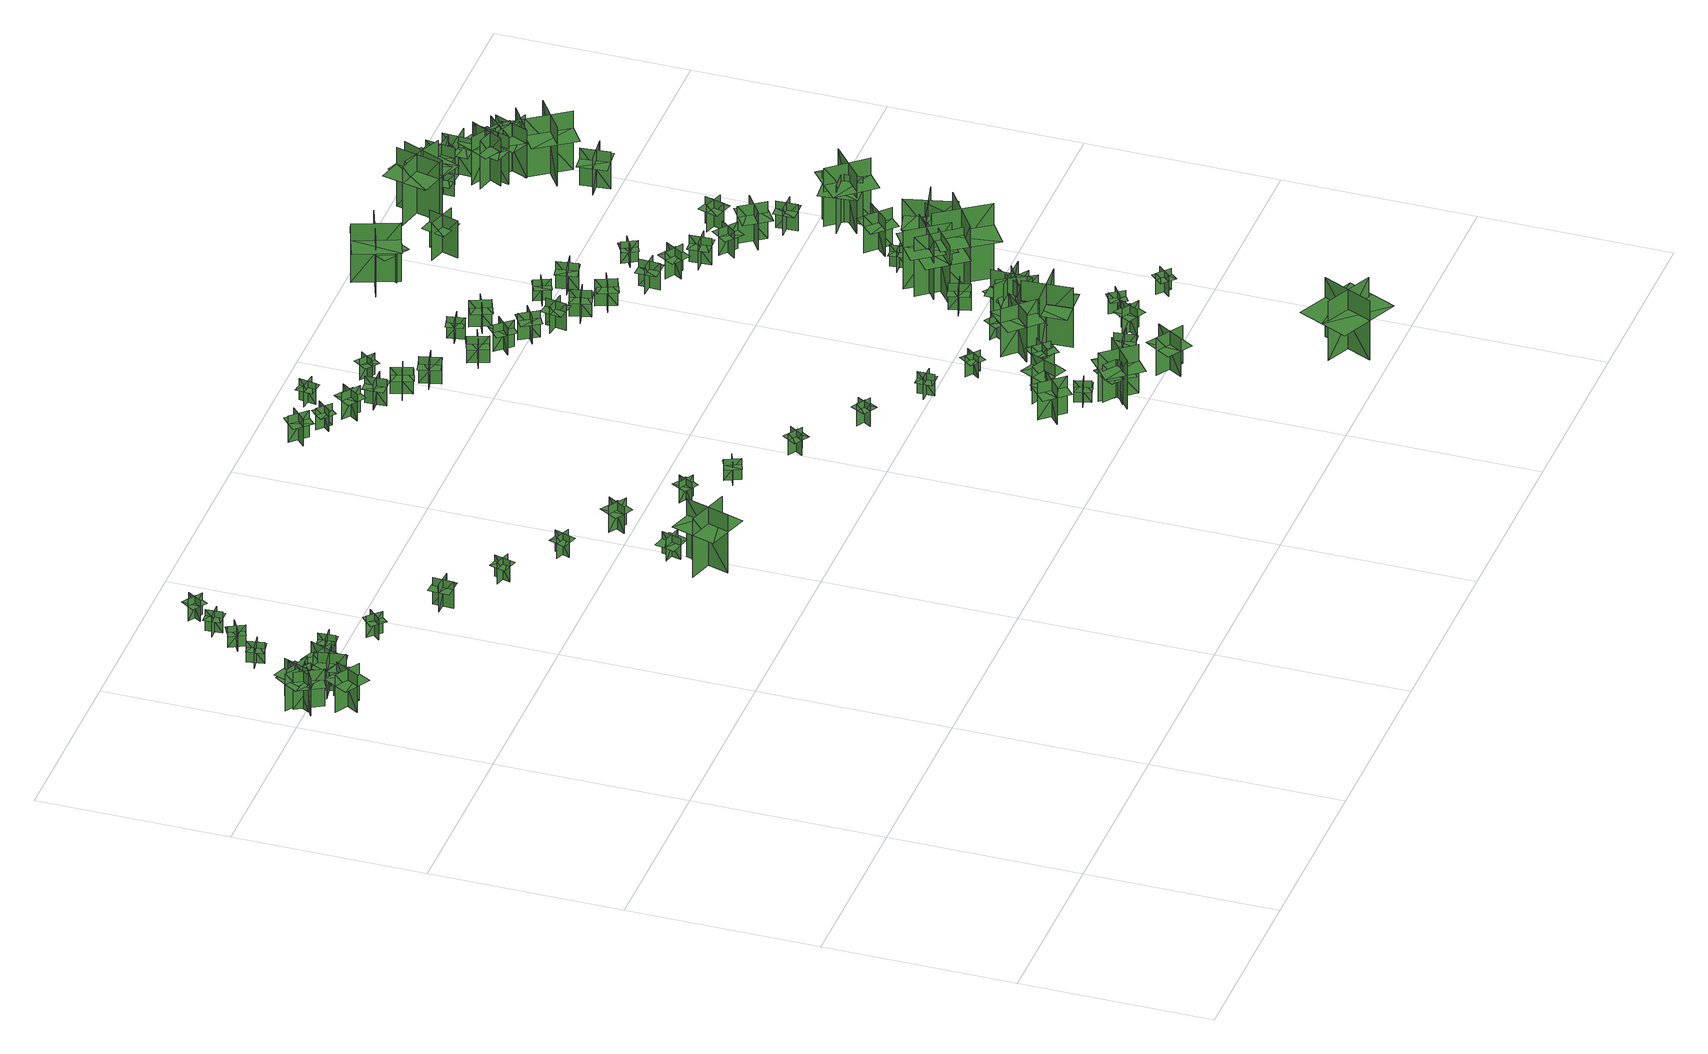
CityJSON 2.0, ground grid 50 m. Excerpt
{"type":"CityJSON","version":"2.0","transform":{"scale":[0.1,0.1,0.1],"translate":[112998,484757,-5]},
"CityObjects":{
"tree1":{"type":"SolitaryVegetationObject","geometry":[{"type":"MultiSurface","lod":"1","boundaries":[[[0,1,2]],[[0,2,3]],[[4,5,6]],[[4,6,7]],[[8,9,10]],[[8,10,11]],[[8,11,12]],[[8,12,13]]]}]},
"tree2":{"type":"SolitaryVegetationObject","geometry":[{"type":"MultiSurface","lod":"1","boundaries":[[[14,15,16]],[[14,16,17]],[[18,19,20]],[[18,20,21]],[[22,23,24]],[[22,24,25]],[[22,25,26]],[[22,26,27]]]}]},
"tree3":{"type":"SolitaryVegetationObject","geometry":[{"type":"MultiSurface","lod":"1","boundaries":[[[28,29,30]],[[28,30,31]],[[32,33,34]],[[32,34,35]],[[36,37,38]],[[36,38,39]],[[36,39,40]],[[36,40,41]]]}]},
"tree4":{"type":"SolitaryVegetationObject","geometry":[{"type":"MultiSurface","lod":"1","boundaries":[[[42,43,44]],[[42,44,45]],[[46,47,48]],[[46,48,49]],[[50,51,52]],[[50,52,53]],[[50,53,54]],[[50,54,55]]]}]},
"tree5":{"type":"SolitaryVegetationObject","geometry":[{"type":"MultiSurface","lod":"1","boundaries":[[[56,57,58]],[[56,58,59]],[[60,61,62]],[[60,62,63]],[[64,65,66]],[[64,66,67]],[[64,67,68]],[[64,68,69]]]}]},
"tree6":{"type":"SolitaryVegetationObject","geometry":[{"type":"MultiSurface","lod":"1","boundaries":[[[70,71,72]],[[70,72,73]],[[74,75,76]],[[74,76,77]],[[78,79,80]],[[78,80,81]],[[78,81,82]],[[78,82,83]]]}]},
"tree7":{"type":"SolitaryVegetationObject","geometry":[{"type":"MultiSurface","lod":"1","boundaries":[[[84,85,86]],[[84,86,87]],[[88,89,90]],[[88,90,91]],[[92,93,94]],[[92,94,95]],[[92,95,96]],[[92,96,97]]]}]},
"tree8":{"type":"SolitaryVegetationObject","geometry":[{"type":"MultiSurface","lod":"1","boundaries":[[[98,99,100]],[[98,100,101]],[[102,103,104]],[[102,104,105]],[[106,107,108]],[[106,108,109]],[[106,109,110]],[[106,110,111]]]}]},
"tree9":{"type":"SolitaryVegetationObject","geometry":[{"type":"MultiSurface","lod":"1","boundaries":[[[112,113,114]],[[112,114,115]],[[116,117,118]],[[116,118,119]],[[120,121,122]],[[120,122,123]],[[120,123,124]],[[120,124,125]]]}]},
"tree10":{"type":"SolitaryVegetationObject","geometry":[{"type":"MultiSurface","lod":"1","boundaries":[[[126,127,128]],[[126,128,129]],[[130,131,132]],[[130,132,133]],[[134,135,136]],[[134,136,137]],[[134,137,138]],[[134,138,139]]]}]},
"tree11":{"type":"SolitaryVegetationObject","geometry":[{"type":"MultiSurface","lod":"1","boundaries":[[[140,141,142]],[[140,142,143]],[[144,145,146]],[[144,146,147]],[[148,149,150]],[[148,150,151]],[[148,151,152]],[[148,152,153]]]}]},
"tree12":{"type":"SolitaryVegetationObject","geometry":[{"type":"MultiSurface","lod":"1","boundaries":[[[154,155,156]],[[154,156,157]],[[158,159,160]],[[158,160,161]],[[162,163,164]],[[162,164,165]],[[162,165,166]],[[162,166,167]]]}]},
"tree13":{"type":"SolitaryVegetationObject","geometry":[{"type":"MultiSurface","lod":"1","boundaries":[[[168,169,170]],[[168,170,171]],[[172,173,174]],[[172,174,175]],[[176,177,178]],[[176,178,179]],[[176,179,180]],[[176,180,181]]]}]},
"tree14":{"type":"SolitaryVegetationObject","geometry":[{"type":"MultiSurface","lod":"1","boundaries":[[[182,183,184]],[[182,184,185]],[[186,187,188]],[[186,188,189]],[[190,191,192]],[[190,192,193]],[[190,193,194]],[[190,194,195]]]}]},
"tree15":{"type":"SolitaryVegetationObject","geometry":[{"type":"MultiSurface","lod":"1","boundaries":[[[196,197,198]],[[196,198,199]],[[200,201,202]],[[200,202,203]],[[204,205,206]],[[204,206,207]],[[204,207,208]],[[204,208,209]]]}]},
"tree16":{"type":"SolitaryVegetationObject","geometry":[{"type":"MultiSurface","lod":"1","boundaries":[[[210,211,212]],[[210,212,213]],[[214,215,216]],[[214,216,217]],[[218,219,220]],[[218,220,221]],[[218,221,222]],[[218,222,223]]]}]},
"tree17":{"type":"SolitaryVegetationObject","geometry":[{"type":"MultiSurface","lod":"1","boundaries":[[[224,225,226]],[[224,226,227]],[[228,229,230]],[[228,230,231]],[[232,233,234]],[[232,234,235]],[[232,235,236]],[[232,236,237]]]}]},
"tree18":{"type":"SolitaryVegetationObject","geometry":[{"type":"MultiSurface","lod":"1","boundaries":[[[238,239,240]],[[238,240,241]],[[242,243,244]],[[242,244,245]],[[246,247,248]],[[246,248,249]],[[246,249,250]],[[246,250,251]]]}]},
"tree19":{"type":"SolitaryVegetationObject","geometry":[{"type":"MultiSurface","lod":"1","boundaries":[[[252,253,254]],[[252,254,255]],[[256,257,258]],[[256,258,259]],[[260,261,262]],[[260,262,263]],[[260,263,264]],[[260,264,265]]]}]},
"tree20":{"type":"SolitaryVegetationObject","geometry":[{"type":"MultiSurface","lod":"1","boundaries":[[[266,267,268]],[[266,268,269]],[[270,271,272]],[[270,272,273]],[[274,275,276]],[[274,276,277]],[[274,277,278]],[[274,278,279]]]}]},
"tree21":{"type":"SolitaryVegetationObject","geometry":[{"type":"MultiSurface","lod":"1","boundaries":[[[280,281,282]],[[280,282,283]],[[284,285,286]],[[284,286,287]],[[288,289,290]],[[288,290,291]],[[288,291,292]],[[288,292,293]]]}]},
"tree22":{"type":"SolitaryVegetationObject","geometry":[{"type":"MultiSurface","lod":"1","boundaries":[[[294,295,296]],[[294,296,297]],[[298,299,300]],[[298,300,301]],[[302,303,304]],[[302,304,305]],[[302,305,306]],[[302,306,307]]]}]},
"tree23":{"type":"SolitaryVegetationObject","geometry":[{"type":"MultiSurface","lod":"1","boundaries":[[[308,309,310]],[[308,310,311]],[[312,313,314]],[[312,314,315]],[[316,317,318]],[[316,318,319]],[[316,319,320]],[[316,320,321]]]}]},
"tree24":{"type":"SolitaryVegetationObject","geometry":[{"type":"MultiSurface","lod":"1","boundaries":[[[322,323,324]],[[322,324,325]],[[326,327,328]],[[326,328,329]],[[330,331,332]],[[330,332,333]],[[330,333,334]],[[330,334,335]]]}]},
"tree25":{"type":"SolitaryVegetationObject","geometry":[{"type":"MultiSurface","lod":"1","boundaries":[[[336,337,338]],[[336,338,339]],[[340,341,342]],[[340,342,343]],[[344,345,346]],[[344,346,347]],[[344,347,348]],[[344,348,349]]]}]},
"tree26":{"type":"SolitaryVegetationObject","geometry":[{"type":"MultiSurface","lod":"1","boundaries":[[[350,351,352]],[[350,352,353]],[[354,355,356]],[[354,356,357]],[[358,359,360]],[[358,360,361]],[[358,361,362]],[[358,362,363]]]}]},
"tree27":{"type":"SolitaryVegetationObject","geometry":[{"type":"MultiSurface","lod":"1","boundaries":[[[364,365,366]],[[364,366,367]],[[368,369,370]],[[368,370,371]],[[372,373,374]],[[372,374,375]],[[372,375,376]],[[372,376,377]]]}]},
"tree28":{"type":"SolitaryVegetationObject","geometry":[{"type":"MultiSurface","lod":"1","boundaries":[[[378,379,380]],[[378,380,381]],[[382,383,384]],[[382,384,385]],[[386,387,388]],[[386,388,389]],[[386,389,390]],[[386,390,391]]]}]},
"tree29":{"type":"SolitaryVegetationObject","geometry":[{"type":"MultiSurface","lod":"1","boundaries":[[[392,393,394]],[[392,394,395]],[[396,397,398]],[[396,398,399]],[[400,401,402]],[[400,402,403]],[[400,403,404]],[[400,404,405]]]}]},
"tree30":{"type":"SolitaryVegetationObject","geometry":[{"type":"MultiSurface","lod":"1","boundaries":[[[406,407,408]],[[406,408,409]],[[410,411,412]],[[410,412,413]],[[414,415,416]],[[414,416,417]],[[414,417,418]],[[414,418,419]]]}]},
"tree31":{"type":"SolitaryVegetationObject","geometry":[{"type":"MultiSurface","lod":"1","boundaries":[[[420,421,422]],[[420,422,423]],[[424,425,426]],[[424,426,427]],[[428,429,430]],[[428,430,431]],[[428,431,432]],[[428,432,433]]]}]},
"tree32":{"type":"SolitaryVegetationObject","geometry":[{"type":"MultiSurface","lod":"1","boundaries":[[[434,435,436]],[[434,436,437]],[[438,439,440]],[[438,440,441]],[[442,443,444]],[[442,444,445]],[[442,445,446]],[[442,446,447]]]}]},
"tree33":{"type":"SolitaryVegetationObject","geometry":[{"type":"MultiSurface","lod":"1","boundaries":[[[448,449,450]],[[448,450,451]],[[452,453,454]],[[452,454,455]],[[456,457,458]],[[456,458,459]],[[456,459,460]],[[456,460,461]]]}]},
"tree34":{"type":"SolitaryVegetationObject","geometry":[{"type":"MultiSurface","lod":"1","boundaries":[[[462,463,464]],[[462,464,465]],[[466,467,468]],[[466,468,469]],[[470,471,472]],[[470,472,473]],[[470,473,474]],[[470,474,475]]]}]},
"tree35":{"type":"SolitaryVegetationObject","geometry":[{"type":"MultiSurface","lod":"1","boundaries":[[[476,477,478]],[[476,478,479]],[[480,481,482]],[[480,482,483]],[[484,485,486]],[[484,486,487]],[[484,487,488]],[[484,488,489]]]}]},
"tree36":{"type":"SolitaryVegetationObject","geometry":[{"type":"MultiSurface","lod":"1","boundaries":[[[490,491,492]],[[490,492,493]],[[494,495,496]],[[494,496,497]],[[498,499,500]],[[498,500,501]],[[498,501,502]],[[498,502,503]]]}]},
"tree37":{"type":"SolitaryVegetationObject","geometry":[{"type":"MultiSurface","lod":"1","boundaries":[[[504,505,506]],[[504,506,507]],[[508,509,510]],[[508,510,511]],[[512,513,514]],[[512,514,515]],[[512,515,516]],[[512,516,517]]]}]},
"tree38":{"type":"SolitaryVegetationObject","geometry":[{"type":"MultiSurface","lod":"1","boundaries":[[[518,519,520]],[[518,520,521]],[[522,523,524]],[[522,524,525]],[[526,527,528]],[[526,528,529]],[[526,527,530]],[[526,530,531]]]}]},
"tree39":{"type":"SolitaryVegetationObject","geometry":[{"type":"MultiSurface","lod":"1","boundaries":[[[532,533,534]],[[532,534,535]],[[536,537,538]],[[536,538,539]],[[540,541,542]],[[540,542,543]],[[540,541,544]],[[540,544,545]]]}]},
"tree40":{"type":"SolitaryVegetationObject","geometry":[{"type":"MultiSurface","lod":"1","boundaries":[[[546,547,548]],[[546,548,549]],[[550,551,552]],[[550,552,553]],[[554,555,556]],[[554,556,557]],[[554,555,558]],[[554,558,559]]]}]},
"tree41":{"type":"SolitaryVegetationObject","geometry":[{"type":"MultiSurface","lod":"1","boundaries":[[[560,561,562]],[[560,562,563]],[[564,565,566]],[[564,566,567]],[[568,569,570]],[[568,570,571]],[[568,571,572]],[[568,572,573]]]}]},
"tree42":{"type":"SolitaryVegetationObject","geometry":[{"type":"MultiSurface","lod":"1","boundaries":[[[574,575,576]],[[574,576,577]],[[578,579,580]],[[578,580,581]],[[582,583,584]],[[582,584,585]],[[582,585,586]],[[582,586,587]]]}]},
"tree43":{"type":"SolitaryVegetationObject","geometry":[{"type":"MultiSurface","lod":"1","boundaries":[[[588,589,590]],[[588,590,591]],[[592,593,594]],[[592,594,595]],[[596,597,598]],[[596,598,599]],[[596,599,600]],[[596,600,601]]]}]},
"tree44":{"type":"SolitaryVegetationObject","geometry":[{"type":"MultiSurface","lod":"1","boundaries":[[[602,603,604]],[[602,604,605]],[[606,607,608]],[[606,608,609]],[[610,611,612]],[[610,612,613]],[[610,613,614]],[[610,614,615]]]}]},
"tree45":{"type":"SolitaryVegetationObject","geometry":[{"type":"MultiSurface","lod":"1","boundaries":[[[616,617,618]],[[616,618,619]],[[620,621,622]],[[620,622,623]],[[624,625,626]],[[624,626,627]],[[624,625,628]],[[624,628,629]]]}]},
"tree46":{"type":"SolitaryVegetationObject","geometry":[{"type":"MultiSurface","lod":"1","boundaries":[[[630,631,632]],[[630,632,633]],[[634,635,636]],[[634,636,637]],[[638,639,640]],[[638,640,641]],[[638,641,642]],[[638,642,643]]]}]},
"tree47":{"type":"SolitaryVegetationObject","geometry":[{"type":"MultiSurface","lod":"1","boundaries":[[[644,645,646]],[[644,646,647]],[[648,649,650]],[[648,650,651]],[[652,653,654]],[[652,654,655]],[[652,655,656]],[[652,656,657]]]}]},
"tree48":{"type":"SolitaryVegetationObject","geometry":[{"type":"MultiSurface","lod":"1","boundaries":[[[658,659,660]],[[658,660,661]],[[662,663,664]],[[662,664,665]],[[666,667,668]],[[666,668,669]],[[666,669,670]],[[666,670,671]]]}]},
"tree49":{"type":"SolitaryVegetationObject","geometry":[{"type":"MultiSurface","lod":"1","boundaries":[[[672,673,674]],[[672,674,675]],[[676,677,678]],[[676,678,679]],[[680,681,682]],[[680,682,683]],[[680,683,684]],[[680,684,685]]]}]},
"tree50":{"type":"SolitaryVegetationObject","geometry":[{"type":"MultiSurface","lod":"1","boundaries":[[[686,687,688]],[[686,688,689]],[[690,691,692]],[[690,692,693]],[[694,695,696]],[[694,696,697]],[[694,697,698]],[[694,698,699]]]}]},
"tree51":{"type":"SolitaryVegetationObject","geometry":[{"type":"MultiSurface","lod":"1","boundaries":[[[700,701,702]],[[700,702,703]],[[704,705,706]],[[704,706,707]],[[708,709,710]],[[708,710,711]],[[708,711,712]],[[708,712,713]]]}]},
"tree52":{"type":"SolitaryVegetationObject","geometry":[{"type":"MultiSurface","lod":"1","boundaries":[[[714,715,716]],[[714,716,717]],[[718,719,720]],[[718,720,721]],[[722,723,724]],[[722,724,725]],[[722,725,726]],[[722,726,727]]]}]},
"tree53":{"type":"SolitaryVegetationObject","geometry":[{"type":"MultiSurface","lod":"1","boundaries":[[[728,729,730]],[[728,730,731]],[[732,733,734]],[[732,734,735]],[[736,737,738]],[[736,738,739]],[[736,739,740]],[[736,740,741]]]}]},
"tree54":{"type":"SolitaryVegetationObject","geometry":[{"type":"MultiSurface","lod":"1","boundaries":[[[742,743,744]],[[742,744,745]],[[746,747,748]],[[746,748,749]],[[750,751,752]],[[750,752,753]],[[750,753,754]],[[750,754,755]]]}]},
"tree55":{"type":"SolitaryVegetationObject","geometry":[{"type":"MultiSurface","lod":"1","boundaries":[[[756,757,758]],[[756,758,759]],[[760,761,762]],[[760,762,763]],[[764,765,766]],[[764,766,767]],[[764,765,768]],[[764,768,769]]]}]},
"tree56":{"type":"SolitaryVegetationObject","geometry":[{"type":"MultiSurface","lod":"1","boundaries":[[[770,771,772]],[[770,772,773]],[[774,775,776]],[[774,776,777]],[[778,779,780]],[[778,780,781]],[[778,781,782]],[[778,782,783]]]}]},
"tree57":{"type":"SolitaryVegetationObject","geometry":[{"type":"MultiSurface","lod":"1","boundaries":[[[784,785,786]],[[784,786,787]],[[788,789,790]],[[788,790,791]],[[792,793,794]],[[792,794,795]],[[792,795,796]],[[792,796,797]]]}]},
"tree58":{"type":"SolitaryVegetationObject","geometry":[{"type":"MultiSurface","lod":"1","boundaries":[[[798,799,800]],[[798,800,801]],[[802,803,804]],[[802,804,805]],[[806,807,808]],[[806,808,809]],[[806,809,810]],[[806,810,811]]]}]},
"tree59":{"type":"SolitaryVegetationObject","geometry":[{"type":"MultiSurface","lod":"1","boundaries":[[[812,813,814]],[[812,814,815]],[[816,817,818]],[[816,818,819]],[[820,821,822]],[[820,822,823]],[[820,823,824]],[[820,824,825]]]}]},
"tree60":{"type":"SolitaryVegetationObject","geometry":[{"type":"MultiSurface","lod":"1","boundaries":[[[826,827,828]],[[826,828,829]],[[830,831,832]],[[830,832,833]],[[834,835,836]],[[834,836,837]],[[834,835,838]],[[834,838,839]]]}]},
"tree61":{"type":"SolitaryVegetationObject","geometry":[{"type":"MultiSurface","lod":"1","boundaries":[[[840,841,842]],[[840,842,843]],[[844,845,846]],[[844,846,847]],[[848,849,850]],[[848,850,851]],[[848,849,852]],[[848,852,853]]]}]},
"tree62":{"type":"SolitaryVegetationObject","geometry":[{"type":"MultiSurface","lod":"1","boundaries":[[[854,855,856]],[[854,856,857]],[[858,859,860]],[[858,860,861]],[[862,863,864]],[[862,864,865]],[[862,863,866]],[[862,866,867]]]}]},
"tree63":{"type":"SolitaryVegetationObject","geometry":[{"type":"MultiSurface","lod":"1","boundaries":[[[868,869,870]],[[868,870,871]],[[872,873,874]],[[872,874,875]],[[876,877,878]],[[876,878,879]],[[876,879,880]],[[876,880,881]]]}]},
"tree64":{"type":"SolitaryVegetationObject","geometry":[{"type":"MultiSurface","lod":"1","boundaries":[[[882,883,884]],[[882,884,885]],[[886,887,888]],[[886,888,889]],[[890,891,892]],[[890,892,893]],[[890,893,894]],[[890,894,895]]]}]},
"tree65":{"type":"SolitaryVegetationObject","geometry":[{"type":"MultiSurface","lod":"1","boundaries":[[[896,897,898]],[[896,898,899]],[[900,901,902]],[[900,902,903]],[[904,905,906]],[[904,906,907]],[[904,907,908]],[[904,908,909]]]}]},
"tree66":{"type":"SolitaryVegetationObject","geometry":[{"type":"MultiSurface","lod":"1","boundaries":[[[910,911,912]],[[910,912,913]],[[914,915,916]],[[914,916,917]],[[918,919,920]],[[918,920,921]],[[918,921,922]],[[918,922,923]]]}]},
"tree67":{"type":"SolitaryVegetationObject","geometry":[{"type":"MultiSurface","lod":"1","boundaries":[[[924,925,926]],[[924,926,927]],[[928,929,930]],[[928,930,931]],[[932,933,934]],[[932,934,935]],[[932,935,936]],[[932,936,937]]]}]},
"tree68":{"type":"SolitaryVegetationObject","geometry":[{"type":"MultiSurface","lod":"1","boundaries":[[[938,939,940]],[[938,940,941]],[[942,943,944]],[[942,944,945]],[[946,947,948]],[[946,948,949]],[[946,949,950]],[[946,950,951]]]}]},
"tree69":{"type":"SolitaryVegetationObject","geometry":[{"type":"MultiSurface","lod":"1","boundaries":[[[952,953,954]],[[952,954,955]],[[956,957,958]],[[956,958,959]],[[960,961,962]],[[960,962,963]],[[960,963,964]],[[960,964,965]]]}]},
"tree70":{"type":"SolitaryVegetationObject","geometry":[{"type":"MultiSurface","lod":"1","boundaries":[[[966,967,968]],[[966,968,969]],[[970,971,972]],[[970,972,973]],[[974,975,976]],[[974,976,977]],[[974,977,978]],[[974,978,979]]]}]},
"tree71":{"type":"SolitaryVegetationObject","geometry":[{"type":"MultiSurface","lod":"1","boundaries":[[[980,981,982]],[[980,982,983]],[[984,985,986]],[[984,986,987]],[[988,989,990]],[[988,990,991]],[[988,991,992]],[[988,992,993]]]}]},
"tree72":{"type":"SolitaryVegetationObject","geometry":[{"type":"MultiSurface","lod":"1","boundaries":[[[994,995,996]],[[994,996,997]],[[998,999,1000]],[[998,1000,1001]],[[1002,1003,1004]],[[1002,1004,1005]],[[1002,1003,1006]],[[1002,1006,1007]]]}]},
"tree73":{"type":"SolitaryVegetationObject","geometry":[{"type":"MultiSurface","lod":"1","boundaries":[[[1008,1009,1010]],[[1008,1010,1011]],[[1012,1013,1014]],[[1012,1014,1015]],[[1016,1017,1018]],[[1016,1018,1019]],[[1016,1019,1020]],[[1016,1020,1021]]]}]},
"tree74":{"type":"SolitaryVegetationObject","geometry":[{"type":"MultiSurface","lod":"1","boundaries":[[[1022,1023,1024]],[[1022,1024,1025]],[[1026,1027,1028]],[[1026,1028,1029]],[[1030,1031,1032]],[[1030,1032,1033]],[[1030,1033,1034]],[[1030,1034,1035]]]}]},
"tree75":{"type":"SolitaryVegetationObject","geometry":[{"type":"MultiSurface","lod":"1","boundaries":[[[1036,1037,1038]],[[1036,1038,1039]],[[1040,1041,1042]],[[1040,1042,1043]],[[1044,1045,1046]],[[1044,1046,1047]],[[1044,1047,1048]],[[1044,1048,1049]]]}]},
"tree76":{"type":"SolitaryVegetationObject","geometry":[{"type":"MultiSurface","lod":"1","boundaries":[[[1050,1051,1052]],[[1050,1052,1053]],[[1054,1055,1056]],[[1054,1056,1057]],[[1058,1059,1060]],[[1058,1060,1061]],[[1058,1061,1062]],[[1058,1062,1063]]]}]},
"tree77":{"type":"SolitaryVegetationObject","geometry":[{"type":"MultiSurface","lod":"1","boundaries":[[[1064,1065,1066]],[[1064,1066,1067]],[[1068,1069,1070]],[[1068,1070,1071]],[[1072,1073,1074]],[[1072,1074,1075]],[[1072,1075,1076]],[[1072,1076,1077]]]}]},
"tree78":{"type":"SolitaryVegetationObject","geometry":[{"type":"MultiSurface","lod":"1","boundaries":[[[1078,1079,1080]],[[1078,1080,1081]],[[1082,1083,1084]],[[1082,1084,1085]],[[1086,1087,1088]],[[1086,1088,1089]],[[1086,1089,1090]],[[1086,1090,1091]]]}]},
"tree79":{"type":"SolitaryVegetationObject","geometry":[{"type":"MultiSurface","lod":"1","boundaries":[[[1092,1093,1094]],[[1092,1094,1095]],[[1096,1097,1098]],[[1096,1098,1099]],[[1100,1101,1102]],[[1100,1102,1103]],[[1100,1103,1104]],[[1100,1104,1105]]]}]},
"tree80":{"type":"SolitaryVegetationObject","geometry":[{"type":"MultiSurface","lod":"1","boundaries":[[[1106,1107,1108]],[[1106,1108,1109]],[[1110,1111,1112]],[[1110,1112,1113]],[[1114,1115,1116]],[[1114,1116,1117]],[[1114,1117,1118]],[[1114,1118,1119]]]}]},
"tree81":{"type":"SolitaryVegetationObject","geometry":[{"type":"MultiSurface","lod":"1","boundaries":[[[1120,1121,1122]],[[1120,1122,1123]],[[1124,1125,1126]],[[1124,1126,1127]],[[1128,1129,1130]],[[1128,1130,1131]],[[1128,1131,1132]],[[1128,1132,1133]]]}]},
"tree82":{"type":"SolitaryVegetationObject","geometry":[{"type":"MultiSurface","lod":"1","boundaries":[[[1134,1135,1136]],[[1134,1136,1137]],[[1138,1139,1140]],[[1138,1140,1141]],[[1142,1143,1144]],[[1142,1144,1145]],[[1142,1145,1146]],[[1142,1146,1147]]]}]},
"tree83":{"type":"SolitaryVegetationObject","geometry":[{"type":"MultiSurface","lod":"1","boundaries":[[[1148,1149,1150]],[[1148,1150,1151]],[[1152,1153,1154]],[[1152,1154,1155]],[[1156,1157,1158]],[[1156,1158,1159]],[[1156,1159,1160]],[[1156,1160,1161]]]}]},
"tree84":{"type":"SolitaryVegetationObject","geometry":[{"type":"MultiSurface","lod":"1","boundaries":[[[1162,1163,1164]],[[1162,1164,1165]],[[1166,1167,1168]],[[1166,1168,1169]],[[1170,1171,1172]],[[1170,1172,1173]],[[1170,1173,1174]],[[1170,1174,1175]]]}]},
"tree85":{"type":"SolitaryVegetationObject","geometry":[{"type":"MultiSurface","lod":"1","boundaries":[[[1176,1177,1178]],[[1176,1178,1179]],[[1180,1181,1182]],[[1180,1182,1183]],[[1184,1185,1186]],[[1184,1186,1187]],[[1184,1187,1188]],[[1184,1188,1189]]]}]},
"tree86":{"type":"SolitaryVegetationObject","geometry":[{"type":"MultiSurface","lod":"1","boundaries":[[[1190,1191,1192]],[[1190,1192,1193]],[[1194,1195,1196]],[[1194,1196,1197]],[[1198,1199,1200]],[[1198,1200,1201]],[[1198,1201,1202]],[[1198,1202,1203]]]}]},
"tree87":{"type":"SolitaryVegetationObject","geometry":[{"type":"MultiSurface","lod":"1","boundaries":[[[1204,1205,1206]],[[1204,1206,1207]],[[1208,1209,1210]],[[1208,1210,1211]],[[1212,1213,1214]],[[1212,1214,1215]],[[1212,1215,1216]],[[1212,1216,1217]]]}]},
"tree88":{"type":"SolitaryVegetationObject","geometry":[{"type":"MultiSurface","lod":"1","boundaries":[[[1218,1219,1220]],[[1218,1220,1221]],[[1222,1223,1224]],[[1222,1224,1225]],[[1226,1227,1228]],[[1226,1228,1229]],[[1226,1229,1230]],[[1226,1230,1231]]]}]},
"tree89":{"type":"SolitaryVegetationObject","geometry":[{"type":"MultiSurface","lod":"1","boundaries":[[[1232,1233,1234]],[[1232,1234,1235]],[[1236,1237,1238]],[[1236,1238,1239]],[[1240,1241,1242]],[[1240,1242,1243]],[[1240,1243,1244]],[[1240,1244,1245]]]}]},
"tree90":{"type":"SolitaryVegetationObject","geometry":[{"type":"MultiSurface","lod":"1","boundaries":[[[1246,1247,1248]],[[1246,1248,1249]],[[1250,1251,1252]],[[1250,1252,1253]],[[1254,1255,1256]],[[1254,1256,1257]],[[1254,1257,1258]],[[1254,1258,1259]]]}]},
"tree91":{"type":"SolitaryVegetationObject","geometry":[{"type":"MultiSurface","lod":"1","boundaries":[[[1260,1261,1262]],[[1260,1262,1263]],[[1264,1265,1266]],[[1264,1266,1267]],[[1268,1269,1270]],[[1268,1270,1271]],[[1268,1271,1272]],[[1268,1272,1273]]]}]},
"tree92":{"type":"SolitaryVegetationObject","geometry":[{"type":"MultiSurface","lod":"1","boundaries":[[[1274,1275,1276]],[[1274,1276,1277]],[[1278,1279,1280]],[[1278,1280,1281]],[[1282,1283,1284]],[[1282,1284,1285]],[[1282,1285,1286]],[[1282,1286,1287]]]}]},
"tree93":{"type":"SolitaryVegetationObject","geometry":[{"type":"MultiSurface","lod":"1","boundaries":[[[1288,1289,1290]],[[1288,1290,1291]],[[1292,1293,1294]],[[1292,1294,1295]],[[1296,1297,1298]],[[1296,1298,1299]],[[1296,1299,1300]],[[1296,1300,1301]]]}]},
"tree94":{"type":"SolitaryVegetationObject","geometry":[{"type":"MultiSurface","lod":"1","boundaries":[[[1302,1303,1304]],[[1302,1304,1305]],[[1306,1307,1308]],[[1306,1308,1309]],[[1310,1311,1312]],[[1310,1312,1313]],[[1310,1313,1314]],[[1310,1314,1315]]]}]},
"tree95":{"type":"SolitaryVegetationObject","geometry":[{"type":"MultiSurface","lod":"1","boundaries":[[[1316,1317,1318]],[[1316,1318,1319]],[[1320,1321,1322]],[[1320,1322,1323]],[[1324,1325,1326]],[[1324,1326,1327]],[[1324,1327,1328]],[[1324,1328,1329]]]}]},
"tree96":{"type":"SolitaryVegetationObject","geometry":[{"type":"MultiSurface","lod":"1","boundaries":[[[1330,1331,1332]],[[1330,1332,1333]],[[1334,1335,1336]],[[1334,1336,1337]],[[1338,1339,1340]],[[1338,1340,1341]],[[1338,1341,1342]],[[1338,1342,1343]]]}]},
"tree97":{"type":"SolitaryVegetationObject","geometry":[{"type":"MultiSurface","lod":"1","boundaries":[[[1344,1345,1346]],[[1344,1346,1347]],[[1348,1349,1350]],[[1348,1350,1351]],[[1352,1353,1354]],[[1352,1354,1355]],[[1352,1355,1356]],[[1352,1356,1357]]]}]},
"tree98":{"type":"SolitaryVegetationObject","geometry":[{"type":"MultiSurface","lod":"1","boundaries":[[[1358,1359,1360]],[[1358,1360,1361]],[[1362,1363,1364]],[[1362,1364,1365]],[[1366,1367,1368]],[[1366,1368,1369]],[[1366,1369,1370]],[[1366,1370,1371]]]}]},
"tree99":{"type":"SolitaryVegetationObject","geometry":[{"type":"MultiSurface","lod":"1","boundaries":[[[1372,1373,1374]],[[1372,1374,1375]],[[1376,1377,1378]],[[1376,1378,1379]],[[1380,1381,1382]],[[1380,1382,1383]],[[1380,1383,1384]],[[1380,1384,1385]]]}]},
"tree100":{"type":"SolitaryVegetationObject","geometry":[{"type":"MultiSurface","lod":"1","boundaries":[[[1386,1387,1388]],[[1386,1388,1389]],[[1390,1391,1392]],[[1390,1392,1393]],[[1394,1395,1396]],[[1394,1396,1397]],[[1394,1397,1398]],[[1394,1398,1399]]]}]},
"tree101":{"type":"SolitaryVegetationObject","geometry":[{"type":"MultiSurface","lod":"1","boundaries":[[[1400,1401,1402]],[[1400,1402,1403]],[[1404,1405,1406]],[[1404,1406,1407]],[[1408,1409,1410]],[[1408,1410,1411]],[[1408,1411,1412]],[[1408,1412,1413]]]}]}
},
"vertices":[
[37,2021,29],[75,1953,29],[75,1953,136],[37,2021,136],[23,1972,29],[91,2009,29],[91,2009,136],[23,1972,136],[23,1972,106],[41,1938,106],[109,1975,106],[91,2009,106],[72,2043,106],[4,2005,106],
[38,1983,29],[81,2048,29],[81,2048,137],[38,1983,137],[89,1993,29],[24,2036,29],[24,2036,137],[89,1993,137],[89,1993,107],[110,2026,107],[45,2068,107],[24,2036,107],[3,2003,107],[68,1961,107],
[78,1871,26],[117,1937,26],[117,1937,134],[78,1871,134],[128,1883,26],[61,1922,26],[61,1922,134],[128,1883,134],[128,1883,103],[148,1917,103],[81,1956,103],[61,1922,103],[42,1889,103],[109,1850,103],
[86,2058,30],[58,1986,30],[58,1986,138],[86,2058,138],[39,2038,30],[111,2010,30],[111,2010,138],[39,2038,138],[39,2038,108],[24,2002,108],[97,1974,108],[111,2010,108],[125,2046,108],[53,2074,108],
[75,1991,30],[119,1993,30],[119,1993,92],[75,1991,92],[96,1971,30],[94,2015,30],[94,2015,92],[96,1971,92],[96,1971,74],[118,1972,74],[116,2016,74],[94,2015,74],[72,2014,74],[74,1970,74],
[118,1902,30],[123,1946,30],[123,1946,92],[118,1902,92],[141,1920,30],[97,1925,30],[97,1925,92],[141,1920,92],[141,1920,74],[144,1942,74],[100,1947,74],[97,1925,74],[95,1903,74],[139,1898,74],
[135,2000,30],[148,1923,30],[148,1923,138],[135,2000,138],[105,1958,30],[181,1971,30],[181,1971,138],[105,1958,138],[105,1958,108],[112,1920,108],[188,1933,108],[181,1971,108],[175,2009,108],[99,1996,108],
[145,1949,31],[174,2021,31],[174,2021,139],[145,1949,139],[192,1969,31],[121,1998,31],[121,1998,139],[192,1969,139],[192,1969,109],[207,2005,109],[135,2034,109],[121,1998,109],[106,1962,109],[178,1933,109],
[192,2145,37],[185,2189,37],[185,2189,98],[192,2145,98],[209,2169,37],[165,2162,37],[165,2162,98],[209,2169,98],[209,2169,81],[205,2191,81],[162,2183,81],[165,2162,81],[169,2140,81],[213,2147,81],
[281,1994,32],[277,2038,32],[277,2038,94],[281,1994,94],[300,2017,32],[256,2012,32],[256,2012,94],[300,2017,94],[300,2017,77],[298,2039,77],[254,2034,77],[256,2012,77],[258,1990,77],[302,1995,77],
[225,2250,40],[245,2211,40],[245,2211,102],[225,2250,102],[216,2222,40],[255,2243,40],[255,2243,102],[216,2222,102],[216,2222,85],[226,2203,85],[265,2223,85],[255,2243,85],[245,2263,85],[206,2242,85],
[279,2281,41],[277,2325,41],[277,2325,102],[279,2281,102],[299,2302,41],[255,2301,41],[255,2301,102],[299,2302,102],[299,2302,85],[298,2324,85],[254,2323,85],[255,2301,85],[256,2279,85],[300,2280,85],
[412,1950,33],[381,1918,33],[381,1918,95],[412,1950,95],[383,1950,33],[414,1919,33],[414,1919,95],[383,1950,95],[383,1950,78],[367,1934,78],[399,1903,78],[414,1919,78],[430,1935,78],[398,1965,78],
[306,2378,39],[343,2354,39],[343,2354,101],[306,2378,101],[312,2349,39],[336,2386,39],[336,2386,101],[312,2349,101],[312,2349,83],[330,2337,83],[354,2374,83],[336,2386,83],[317,2398,83],[293,2361,83],
[572,1845,32],[570,1790,32],[570,1790,109],[572,1845,109],[545,1820,32],[600,1818,32],[600,1818,109],[545,1820,109],[545,1820,87],[544,1793,87],[599,1791,87],[600,1818,87],[601,1846,87],[546,1848,87],
[720,1698,33],[732,1741,33],[732,1741,95],[720,1698,95],[746,1712,33],[703,1724,33],[703,1724,95],[746,1712,95],[746,1712,78],[751,1734,78],[709,1745,78],[703,1724,78],[697,1703,78],[740,1691,78],
[934,1216,25],[971,1332,25],[971,1332,194],[934,1216,194],[1006,1253,25],[890,1290,25],[890,1290,194],[1006,1253,194],[1006,1253,147],[1024,1311,147],[909,1348,147],[890,1290,147],[872,1232,147],[988,1195,147],
[865,1595,34],[880,1636,34],[880,1636,96],[865,1595,96],[891,1607,34],[850,1622,34],[850,1622,96],[891,1607,96],[891,1607,78],[899,1628,78],[857,1643,78],[850,1622,78],[842,1601,78],[884,1586,78],
[941,1337,34],[941,1337,96],[955,1389,96],[955,1389,34],[924,1368,34],[924,1368,96],[974,1356,96],[974,1356,34],[916,1370,76],[909,1344,76],[972,1329,76],[978,1355,76],[985,1381,76],[922,1396,76],
[1023,1285,34],[950,1311,34],[950,1311,141],[1023,1285,141],[1001,1332,34],[975,1259,34],[975,1259,141],[1001,1332,141],[1001,1332,111],[965,1345,111],[939,1271,111],[975,1259,111],[1012,1246,111],[1038,1319,111],
[995,1538,35],[1043,1510,35],[1043,1510,112],[995,1538,112],[1004,1502,35],[1032,1550,35],[1032,1550,112],[1004,1502,112],[1004,1502,90],[1028,1488,90],[1056,1536,90],[1032,1550,90],[1008,1564,90],[980,1516,90],
[1172,1418,34],[1211,1396,34],[1211,1396,95],[1172,1418,95],[1180,1389,34],[1201,1428,34],[1201,1428,95],[1180,1389,95],[1180,1389,78],[1199,1379,78],[1221,1418,78],[1201,1428,78],[1182,1439,78],[1161,1400,78],
[1327,1337,34],[1286,1320,34],[1286,1320,95],[1327,1337,95],[1299,1348,34],[1317,1308,34],[1317,1308,95],[1299,1348,95],[1299,1348,78],[1279,1339,78],[1296,1299,78],[1317,1308,78],[1337,1316,78],[1320,1357,78],
[1489,1211,35],[1452,1234,35],[1452,1234,96],[1489,1211,96],[1483,1239,35],[1459,1202,35],[1459,1202,96],[1483,1239,96],[1483,1239,79],[1464,1251,79],[1440,1214,79],[1459,1202,79],[1478,1190,79],[1502,1227,79],
[1161,2395,32],[1121,2357,32],[1121,2357,109],[1161,2395,109],[1124,2396,32],[1163,2356,32],[1163,2356,109],[1124,2396,109],[1124,2396,87],[1104,2377,87],[1143,2337,87],[1163,2356,87],[1183,2375,87],[1144,2415,87],
[1200,2319,33],[1229,2352,33],[1229,2352,95],[1200,2319,95],[1229,2320,33],[1196,2350,33],[1196,2350,95],[1229,2320,95],[1229,2320,77],[1244,2337,77],[1211,2366,77],[1196,2350,77],[1181,2333,77],[1214,2304,77],
[1256,2304,35],[1301,2272,35],[1301,2272,112],[1256,2304,112],[1262,2267,35],[1294,2313,35],[1294,2313,112],[1262,2267,112],[1262,2267,90],[1285,2252,90],[1317,2297,90],[1294,2313,90],[1271,2329,90],[1240,2283,90],
[1662,1096,34],[1624,1118,34],[1624,1118,96],[1662,1096,96],[1655,1125,34],[1633,1086,34],[1633,1086,96],[1655,1125,96],[1655,1125,79],[1635,1136,79],[1614,1097,79],[1633,1086,79],[1652,1075,79],[1674,1114,79],
[1319,2245,35],[1374,2247,35],[1374,2247,112],[1319,2245,112],[1345,2220,35],[1344,2275,35],[1344,2275,112],[1345,2220,112],[1345,2220,90],[1373,2220,90],[1372,2276,90],[1344,2275,90],[1316,2274,90],[1318,2219,90],
[1304,2387,31],[1310,2431,31],[1310,2431,92],[1304,2387,92],[1328,2405,31],[1284,2410,31],[1284,2410,92],[1328,2405,92],[1328,2405,75],[1330,2427,75],[1286,2432,75],[1284,2410,75],[1281,2388,75],[1325,2383,75],
[1803,718,23],[1854,659,23],[1854,659,130],[1803,718,130],[1799,666,23],[1857,717,23],[1857,717,130],[1799,666,130],[1799,666,100],[1825,637,100],[1883,688,100],[1857,717,100],[1832,746,100],[1774,695,100],
[1419,2177,33],[1402,2230,33],[1402,2230,109],[1419,2177,109],[1436,2210,33],[1383,2193,33],[1383,2193,109],[1436,2210,109],[1436,2210,88],[1427,2236,88],[1375,2219,88],[1383,2193,88],[1392,2166,88],[1444,2184,88],
[1870,697,34],[1903,767,34],[1903,767,142],[1870,697,142],[1919,714,34],[1848,747,34],[1848,747,142],[1919,714,142],[1919,714,112],[1935,749,112],[1865,782,112],[1848,747,112],[1832,712,112],[1902,679,112],
[1805,980,35],[1805,1025,35],[1805,1025,97],[1805,980,97],[1826,1001,35],[1782,1001,35],[1782,1001,97],[1826,1001,97],[1826,1001,79],[1826,1023,79],[1782,1023,79],[1782,1001,79],[1782,979,79],[1826,979,79],
[1933,623,11],[1921,666,11],[1921,666,73],[1933,623,73],[1947,649,11],[1905,637,11],[1905,637,73],[1947,649,73],[1947,649,55],[1941,670,55],[1899,658,55],[1905,637,55],[1911,615,55],[1953,627,55],
[1471,2180,30],[1485,2126,30],[1485,2126,107],[1471,2180,107],[1452,2148,30],[1506,2162,30],[1506,2162,107],[1452,2148,107],[1452,2148,86],[1460,2121,86],[1513,2135,86],[1506,2162,86],[1499,2189,86],[1445,2175,86],
[1466,2323,31],[1440,2288,31],[1440,2288,93],[1466,2323,93],[1437,2319,31],[1472,2292,31],[1472,2292,93],[1437,2319,93],[1437,2319,75],[1424,2301,75],[1459,2275,75],[1472,2292,75],[1486,2310,75],[1450,2337,75],
[2011,552,9],[1943,599,9],[1943,599,119],[2011,552,119],[2001,607,9],[1954,540,9],[1954,540,119],[2001,607,119],[2012,555,82],[1945,602,82],[1921,568,82],[1989,521,82],[1964,629,82],[2031,582,82],
[2012,530,8],[1946,612,8],[1946,612,148],[2012,530,148],[2020,602,8],[1937,535,8],[1937,535,148],[2020,602,148],[2015,532,101],[1949,614,101],[1907,581,101],[1974,499,101],[1982,641,101],[2048,559,101],
[1950,550,10],[2018,597,10],[2018,597,119],[1950,550,119],[2005,540,10],[1959,608,10],[1959,608,119],[2005,540,119],[1951,548,83],[2019,594,83],[1996,628,83],[1928,582,83],[2038,567,83],[1970,521,83],
[1923,746,37],[1939,778,37],[1939,778,99],[1923,746,99],[1946,753,37],[1946,753,99],[1913,769,99],[1913,769,37],[1944,754,79],[1951,767,79],[1925,780,79],[1918,767,79],[1912,753,79],[1938,740,79],
[1912,905,36],[1938,941,36],[1938,941,97],[1912,905,97],[1941,910,36],[1906,936,36],[1906,936,97],[1941,910,97],[1941,910,80],[1954,927,80],[1919,954,80],[1906,936,80],[1892,918,80],[1928,892,80],
[1589,2098,31],[1609,2046,31],[1609,2046,108],[1589,2098,108],[1574,2064,31],[1626,2084,31],[1626,2084,108],[1574,2064,108],[1574,2064,86],[1584,2038,86],[1636,2058,86],[1626,2084,86],[1616,2110,86],[1564,2090,86],
[2043,800,28],[2043,800,90],[2006,762,90],[2006,762,28],[2043,764,28],[2043,764,90],[2006,800,90],[2006,800,28],[2049,759,70],[2067,778,70],[2021,822,70],[2003,803,70],[1984,784,70],[2030,739,70],
[2095,452,20],[2138,522,20],[2138,522,130],[2095,452,130],[2149,465,20],[2079,508,20],[2079,508,130],[2149,465,130],[2097,451,93],[2140,521,93],[2105,543,93],[2062,472,93],[2169,504,93],[2126,433,93],
[1649,2050,36],[1686,2009,36],[1686,2009,113],[1649,2050,113],[1647,2013,36],[1688,2050,36],[1688,2050,113],[1647,2013,113],[1647,2013,92],[1665,1993,92],[1706,2030,92],[1688,2050,92],[1669,2071,92],[1628,2034,92],
[2137,604,25],[2083,596,25],[2083,596,102],[2137,604,102],[2108,626,25],[2116,571,25],[2116,571,102],[2108,626,102],[2108,626,81],[2081,622,81],[2089,567,81],[2116,571,81],[2143,575,81],[2135,630,81],
[2023,885,30],[2093,814,30],[2093,814,169],[2023,885,169],[2022,819,30],[2093,888,30],[2093,888,169],[2022,819,169],[2022,819,130],[2057,783,130],[2128,853,130],[2093,888,130],[2059,924,130],[1987,854,130],
[1677,2178,31],[1685,2134,31],[1685,2134,93],[1677,2178,93],[1660,2153,31],[1704,2162,31],[1704,2162,93],[1660,2153,93],[1660,2153,76],[1664,2132,76],[1708,2140,76],[1704,2162,76],[1699,2184,76],[1656,2175,76],
[1712,1972,34],[1759,2001,34],[1759,2001,111],[1712,1972,111],[1748,1964,34],[1719,2011,34],[1719,2011,111],[1748,1964,111],[1748,1964,90],[1771,1978,90],[1742,2025,90],[1719,2011,90],[1695,1996,90],[1724,1949,90],
[2314,44,15],[2314,44,186],[2376,178,186],[2376,178,15],[2281,138,15],[2281,138,186],[2410,79,186],[2410,79,15],[2262,147,130],[2231,80,130],[2391,7,130],[2422,74,130],[2453,140,130],[2292,214,130],
[2111,939,32],[2087,901,32],[2087,901,94],[2111,939,94],[2082,933,32],[2119,909,32],[2119,909,94],[2082,933,94],[2082,933,77],[2070,914,77],[2107,890,77],[2119,909,77],[2131,927,77],[2094,951,77],
[1822,1938,35],[1768,1946,35],[1768,1946,112],[1822,1938,112],[1801,1968,35],[1792,1913,35],[1792,1913,112],[1801,1968,112],[1801,1968,90],[1774,1972,90],[1765,1917,90],[1792,1913,90],[1820,1909,90],[1828,1963,90],
[1758,2091,32],[1737,2142,32],[1737,2142,109],[1758,2091,109],[1772,2125,32],[1721,2103,32],[1721,2103,109],[1772,2125,109],[1772,2125,87],[1761,2150,87],[1710,2129,87],[1721,2103,87],[1732,2078,87],[1783,2099,87],
[2134,870,13],[2142,741,13],[2142,741,185],[2134,870,185],[2076,804,13],[2205,811,13],[2205,811,185],[2076,804,185],[2130,869,128],[2138,740,128],[2202,744,128],[2195,873,128],[2085,737,128],[2078,866,128],
[2196,634,35],[2244,608,35],[2244,608,112],[2196,634,112],[2206,599,35],[2232,648,35],[2232,648,112],[2206,599,112],[2206,599,90],[2231,586,90],[2257,635,90],[2232,648,90],[2208,661,90],[2182,612,90],
[2187,834,14],[2131,833,14],[2131,833,91],[2187,834,91],[2161,860,14],[2161,805,14],[2161,805,91],[2161,860,91],[2161,860,69],[2133,860,69],[2133,804,69],[2161,805,69],[2189,805,69],[2188,860,69],
[1871,1874,32],[1858,1927,32],[1858,1927,109],[1871,1874,109],[1890,1905,32],[1837,1892,32],[1837,1892,109],[1890,1905,109],[1890,1905,88],[1884,1932,88],[1830,1919,88],[1837,1892,88],[1843,1865,88],[1897,1878,88],
[2225,854,22],[2170,845,22],[2170,845,99],[2225,854,99],[2195,876,22],[2204,821,22],[2204,821,99],[2195,876,99],[2195,876,77],[2167,871,77],[2177,816,77],[2204,821,77],[2231,826,77],[2222,880,77],
[2236,929,8],[2144,876,8],[2144,876,149],[2236,929,149],[2167,947,8],[2219,855,8],[2219,855,149],[2167,947,149],[2234,932,102],[2143,879,102],[2169,833,102],[2261,886,102],[2121,916,102],[2213,969,102],
[2221,958,4],[2160,871,4],[2160,871,145],[2221,958,145],[2150,945,4],[2237,885,4],[2237,885,145],[2150,945,145],[2218,960,98],[2158,873,98],[2201,843,98],[2261,930,98],[2122,898,98],[2183,984,98],
[2206,971,8],[2204,866,8],[2204,866,149],[2206,971,149],[2154,921,8],[2260,920,8],[2260,920,149],[2154,921,149],[2202,971,102],[2201,866,102],[2254,865,102],[2255,971,102],[2158,866,102],[2159,972,102],
[1940,1831,32],[1919,1882,32],[1919,1882,109],[1940,1831,109],[1954,1865,32],[1903,1844,32],[1903,1844,109],[1954,1865,109],[1954,1865,87],[1944,1890,87],[1892,1869,87],[1903,1844,87],[1913,1818,87],[1964,1839,87],
[2273,666,33],[2310,690,33],[2310,690,94],[2273,666,94],[2302,660,33],[2278,697,33],[2278,697,94],[2302,660,94],[2302,660,77],[2320,671,77],[2296,709,77],[2278,697,77],[2259,685,77],[2283,648,77],
[2173,1069,33],[2187,1015,33],[2187,1015,110],[2173,1069,110],[2154,1037,33],[2208,1051,33],[2208,1051,110],[2154,1037,110],[2154,1037,88],[2161,1010,88],[2215,1024,88],[2208,1051,88],[2201,1078,88],[2148,1064,88],
[1919,2020,32],[1879,2002,32],[1879,2002,93],[1919,2020,93],[1892,2031,32],[1910,1990,32],[1910,1990,93],[1892,2031,93],[1892,2031,76],[1872,2021,76],[1890,1981,76],[1910,1990,76],[1930,2000,76],[1912,2040,76],
[2268,946,23],[2219,919,23],[2219,919,100],[2268,946,100],[2232,956,23],[2259,908,23],[2259,908,100],[2232,956,100],[2232,956,78],[2208,943,78],[2235,895,78],[2259,908,78],[2283,922,78],[2256,970,78],
[1943,1962,32],[1997,1972,32],[1997,1972,109],[1943,1962,109],[1973,1941,32],[1963,1996,32],[1963,1996,109],[1973,1941,109],[1973,1941,88],[2000,1946,88],[1991,2000,88],[1963,1996,88],[1936,1991,88],[1946,1936,88],
[2061,1783,32],[2006,1784,32],[2006,1784,109],[2061,1783,109],[2036,1810,32],[2035,1755,32],[2035,1755,109],[2036,1810,109],[2036,1810,87],[2008,1810,87],[2007,1755,87],[2035,1755,87],[2063,1754,87],[2063,1810,87],
[1913,2442,25],[1799,2399,25],[1799,2399,195],[1913,2442,195],[1839,2476,25],[1882,2362,25],[1882,2362,195],[1839,2476,195],[1839,2476,147],[1782,2454,147],[1825,2341,147],[1882,2362,147],[1939,2384,147],[1896,2497,147],
[2426,586,33],[2393,615,33],[2393,615,94],[2426,586,94],[2425,615,33],[2395,582,33],[2395,582,94],[2425,615,94],[2425,615,77],[2408,630,77],[2379,597,77],[2395,582,77],[2412,567,77],[2441,601,77],
[2217,1080,16],[2319,1161,16],[2319,1161,188],[2217,1080,188],[2305,1070,16],[2224,1172,16],[2224,1172,188],[2305,1070,188],[2220,1077,131],[2321,1157,131],[2281,1208,131],[2180,1128,131],[2354,1116,131],[2252,1036,131],
[2311,1188,27],[2212,1118,27],[2212,1118,196],[2311,1188,196],[2231,1202,27],[2302,1103,27],[2302,1103,196],[2231,1202,196],[2231,1202,149],[2182,1167,149],[2252,1068,149],[2302,1103,149],[2351,1138,149],[2281,1237,149],
[1913,2437,25],[1873,2370,25],[1873,2370,133],[1913,2437,133],[1863,2424,25],[1929,2385,25],[1929,2385,133],[1863,2424,133],[1863,2424,103],[1843,2391,103],[1910,2351,103],[1929,2385,103],[1949,2418,103],[1883,2458,103],
[2089,1719,37],[2119,1766,37],[2119,1766,114],[2089,1719,114],[2125,1727,37],[2078,1756,37],[2078,1756,114],[2125,1727,114],[2125,1727,92],[2140,1750,92],[2093,1780,92],[2078,1756,92],[2064,1733,92],[2110,1703,92],
[2381,1126,12],[2253,1039,12],[2253,1039,228],[2381,1126,228],[2279,1146,12],[2367,1018,12],[2367,1018,228],[2279,1146,228],[2279,1146,167],[2215,1102,167],[2303,974,167],[2367,1018,167],[2431,1062,167],[2343,1190,167],
[2172,1670,36],[2168,1725,36],[2168,1725,113],[2172,1670,113],[2196,1698,36],[2141,1694,36],[2141,1694,113],[2196,1698,113],[2196,1698,91],[2194,1725,91],[2139,1722,91],[2141,1694,91],[2143,1667,91],[2198,1670,91],
[2111,1881,34],[2132,1843,34],[2132,1843,96],[2111,1881,96],[2102,1853,34],[2141,1875,34],[2141,1875,96],[2102,1853,96],[2102,1853,78],[2113,1834,78],[2152,1855,78],[2141,1875,78],[2130,1894,78],[2092,1872,78],
[2313,1219,32],[2309,1263,32],[2309,1263,94],[2313,1219,94],[2332,1241,32],[2288,1238,32],[2288,1238,94],[2332,1241,94],[2332,1241,76],[2331,1263,76],[2286,1260,76],[2288,1238,76],[2290,1216,76],[2334,1219,76],
[2411,1121,15],[2297,1164,15],[2297,1164,185],[2411,1121,185],[2378,1195,15],[2335,1081,15],[2335,1081,185],[2378,1195,185],[2378,1195,137],[2321,1217,137],[2278,1103,137],[2335,1081,137],[2392,1060,137],[2435,1174,137],
[2252,1670,36],[2217,1627,36],[2217,1627,113],[2252,1670,113],[2215,1666,36],[2258,1632,36],[2258,1632,113],[2215,1666,113],[2215,1666,91],[2198,1645,91],[2241,1610,91],[2258,1632,91],[2276,1653,91],[2232,1688,91],
[2078,2301,19],[2000,2324,19],[2000,2324,127],[2078,2301,127],[2053,2347,19],[2053,2347,127],[2030,2268,127],[2030,2268,19],[2053,2347,93],[2020,2356,93],[2002,2294,93],[2034,2284,93],[2067,2275,93],[2085,2337,93],
[2405,1136,16],[2377,1254,16],[2377,1254,185],[2405,1136,185],[2448,1205,16],[2330,1177,16],[2330,1177,185],[2448,1205,185],[2448,1205,138],[2434,1264,138],[2316,1236,138],[2330,1177,138],[2344,1118,138],[2462,1145,138],
[2351,1288,28],[2406,1343,28],[2406,1343,136],[2351,1288,136],[2403,1288,28],[2348,1342,28],[2348,1342,136],[2403,1288,136],[2403,1288,105],[2430,1315,105],[2375,1370,105],[2348,1342,105],[2320,1315,105],[2375,1260,105],
[2323,1577,36],[2279,1641,36],[2279,1641,144],[2323,1577,144],[2333,1628,36],[2269,1584,36],[2269,1584,144],[2333,1628,144],[2333,1628,113],[2311,1660,113],[2247,1616,113],[2269,1584,113],[2291,1552,113],[2355,1596,113],
[2409,1551,31],[2354,1550,31],[2354,1550,108],[2409,1551,108],[2382,1577,31],[2384,1521,31],[2384,1521,108],[2382,1577,108],[2382,1577,87],[2355,1576,87],[2356,1521,87],[2384,1521,87],[2411,1522,87],[2410,1577,87],
[2362,1712,32],[2309,1728,32],[2309,1728,109],[2362,1712,109],[2345,1744,32],[2329,1692,32],[2329,1692,109],[2345,1744,109],[2345,1744,87],[2319,1753,87],[2302,1700,87],[2329,1692,87],[2355,1683,87],[2372,1736,87],
[2506,1440,28],[2407,1432,28],[2407,1432,166],[2506,1440,166],[2456,1483,28],[2465,1384,28],[2465,1384,166],[2456,1483,166],[2456,1483,128],[2406,1479,128],[2415,1380,128],[2465,1384,128],[2514,1388,128],[2506,1488,128],
[2425,1385,27],[2518,1463,27],[2518,1463,196],[2425,1385,196],[2505,1377,27],[2427,1470,27],[2427,1470,196],[2505,1377,196],[2505,1377,148],[2552,1416,148],[2474,1509,148],[2427,1470,148],[2381,1431,148],[2458,1338,148],
[2243,2412,16],[2125,2440,16],[2125,2440,185],[2243,2412,185],[2202,2481,16],[2173,2363,16],[2173,2363,185],[2202,2481,185],[2202,2481,138],[2142,2496,138],[2114,2377,138],[2173,2363,138],[2232,2349,138],[2261,2467,138],
[2264,2396,14],[2152,2443,14],[2152,2443,184],[2264,2396,184],[2234,2471,14],[2186,2359,14],[2186,2359,184],[2234,2471,184],[2234,2471,136],[2177,2494,136],[2130,2382,136],[2186,2359,136],[2243,2335,136],[2290,2447,136],
[2290,2416,14],[2290,2416,76],[2287,2363,76],[2287,2363,14],[2314,2389,14],[2314,2389,76],[2262,2392,76],[2262,2392,14],[2322,2389,56],[2323,2416,56],[2259,2418,56],[2258,2392,56],[2256,2365,56],[2320,2362,56],
[2390,2045,20],[2467,2053,20],[2467,2053,127],[2390,2045,127],[2430,2012,20],[2422,2089,20],[2422,2089,127],[2430,2012,127],[2430,2012,97],[2468,2016,97],[2461,2093,97],[2422,2089,97],[2383,2085,97],[2391,2008,97],
[2298,2416,18],[2375,2407,18],[2375,2407,126],[2298,2416,126],[2329,2375,18],[2339,2452,18],[2339,2452,126],[2329,2375,126],[2329,2375,96],[2368,2371,96],[2377,2448,96],[2339,2452,96],[2300,2457,96],[2291,2380,96],
[2386,2257,8],[2412,2353,8],[2412,2353,147],[2386,2257,147],[2443,2290,8],[2347,2316,8],[2347,2316,147],[2443,2290,147],[2443,2290,108],[2457,2338,108],[2361,2364,108],[2347,2316,108],[2334,2268,108],[2430,2242,108],
[2415,2358,12],[2368,2271,12],[2368,2271,150],[2415,2358,150],[2351,2340,12],[2439,2293,12],[2439,2293,150],[2351,2340,150],[2351,2340,111],[2328,2296,111],[2416,2249,111],[2439,2293,111],[2463,2337,111],[2375,2384,111],
[2379,2347,16],[2382,2425,16],[2382,2425,124],[2379,2347,124],[2417,2382,16],[2340,2385,16],[2340,2385,124],[2417,2382,124],[2417,2382,94],[2419,2421,94],[2341,2424,94],[2340,2385,94],[2338,2346,94],[2416,2343,94],
[2385,2323,11],[2455,2252,11],[2455,2252,149],[2385,2323,149],[2384,2256,11],[2455,2326,11],[2455,2326,149],[2384,2256,149],[2384,2256,110],[2419,2221,110],[2490,2291,110],[2455,2326,110],[2420,2362,110],[2349,2292,110],
[2422,2223,12],[2461,2315,12],[2461,2315,150],[2422,2223,150],[2484,2248,12],[2392,2287,12],[2392,2287,150],[2484,2248,150],[2484,2248,112],[2503,2293,112],[2412,2333,112],[2392,2287,112],[2372,2241,112],[2464,2202,112],
[2424,2147,3],[2524,2217,3],[2524,2217,173],[2424,2147,173],[2504,2132,3],[2434,2233,3],[2434,2233,173],[2504,2132,173],[2504,2132,125],[2554,2167,125],[2484,2267,125],[2434,2233,125],[2384,2198,125],[2453,2098,125],
[2433,2288,14],[2488,2205,14],[2488,2205,152],[2433,2288,152],[2419,2223,14],[2502,2278,14],[2502,2278,152],[2419,2223,152],[2419,2223,113],[2446,2181,113],[2530,2236,113],[2502,2278,113],[2475,2319,113],[2392,2265,113]
]}
